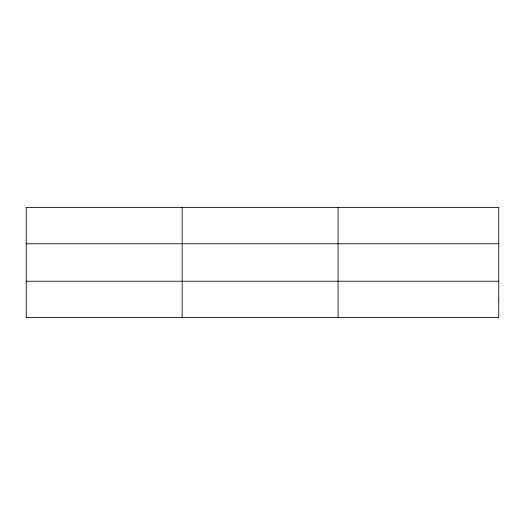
<?xml version="1.0" encoding="UTF-8"?>
<svg xmlns="http://www.w3.org/2000/svg" width="525" height="525" viewBox="0 0 525 525"><rect width="100%" height="100%" fill="white"/><g stroke="black" fill="none" stroke-linecap="round" stroke-linejoin="round"><path stroke-width="0.79" d="M182.175 207.395L182.175 317.605M338.1 207.395L338.1 317.605M26.25 243.764L498.75 243.764M26.25 281.236L498.75 281.236M498.75 299.421L498.75 317.605L26.25 317.605L26.25 207.395L498.75 207.395L498.75 299.421"/></g></svg>
